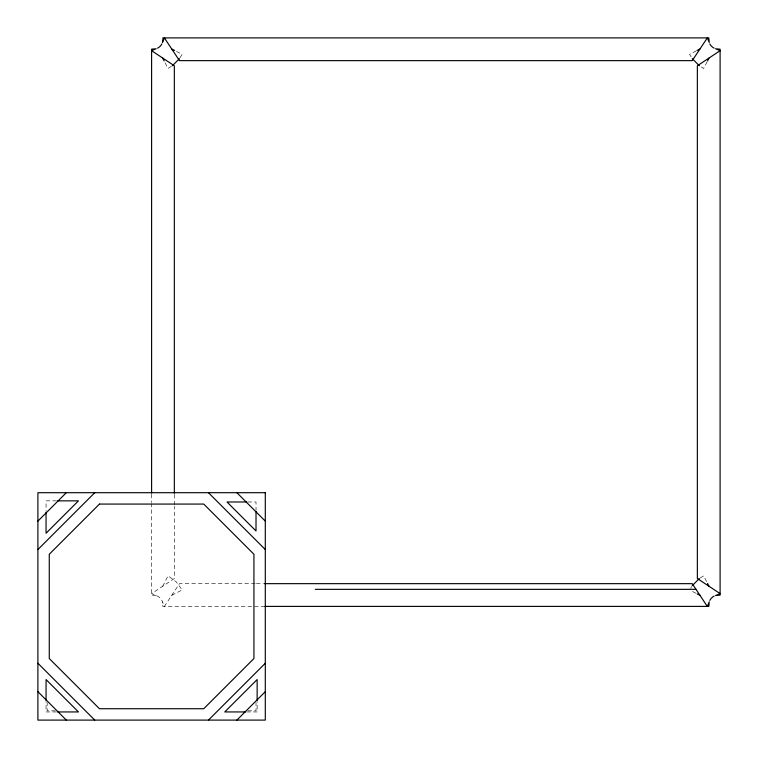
<?xml version="1.0" encoding="UTF-8"?>
<svg xmlns="http://www.w3.org/2000/svg" width="758" height="758" viewBox="0 0 758 758"><rect width="100%" height="100%" fill="white"/><g stroke="black" fill="none" stroke-linecap="round" stroke-linejoin="round"><path stroke-width="0.57" stroke-dasharray="3.79 2.84" d="M162.667 586.275L168.039 575.862L176.178 581.822L182.138 589.961L171.725 595.333M707.119 61.739L703.661 68.438L700.221 66.306M180.006 57.779L182.138 54.339L175.439 50.881M690.633 588.246L691.694 586.521M171.479 66.306L168.039 68.438L164.581 61.739M700.221 577.994L703.661 575.862L707.119 582.561M696.261 50.881L689.562 54.339L691.694 57.779M56.462 500.858L46.058 500.858L46.058 511.262M247.894 501.985L256.014 501.985L256.014 510.106M255.209 583.66L179.475 583.66L164.382 606.4L161.861 600.421A9.968 9.968 0 0 0 157.579 596.139L151.6 593.618L174.34 578.525L174.34 506.287M256.394 583.66L263.49 583.66M264.93 606.4L162.875 606.4L162.458 601.843M55.306 710.815L47.185 710.815L47.185 702.694M247.894 710.815L256.014 710.815L256.014 702.694M56.462 711.942L46.058 711.942L46.058 701.538M246.738 711.942L257.142 711.942L257.142 701.538M156.157 595.542L151.6 595.125L151.6 503.719M692.537 591.496L696.261 593.419M174.34 494.443L174.34 505.103M151.6 494.254L151.6 502.535"/><path stroke-width="1.14" d="M707.536 60.924L709.033 58.025M179.475 58.641L172.341 65.775M692.225 585.659L699.359 578.525M37.9 521.125L66.325 492.7M37.9 549.55L94.75 492.7M208.45 720.1L265.3 663.25M236.875 720.1L265.3 691.675M697.076 50.464L699.975 48.967M57.617 500.858L78.444 500.858L46.058 533.244L46.058 512.417M246.738 501.985L227.021 501.985L256.014 530.979L256.014 511.262M264.675 583.66L692.225 583.66L707.318 606.4L709.242 601.843L708.825 606.4L264.93 606.4M315.328 589.345L695.996 589.345M57.617 711.942L78.444 711.942L46.058 679.556L46.058 700.383M245.583 711.942L224.756 711.942L257.142 679.556L257.142 700.383M171.725 48.967L174.624 50.464M697.076 593.836L699.975 595.333M699.359 65.775L692.225 58.641M236.875 492.7L265.3 521.125M208.45 492.7L265.3 549.55M37.9 663.25L94.75 720.1M37.9 691.675L66.325 720.1M707.536 583.376L709.033 586.275M162.667 58.025L164.164 60.924M174.34 493.269L174.34 65.775L151.6 50.682L156.157 48.758L151.6 49.175L151.6 493.07M709.839 600.421A9.968 9.968 0 0 1 714.121 596.139M714.121 48.161A9.968 9.968 0 0 1 709.839 43.879M161.861 43.879A9.968 9.968 0 0 1 157.579 48.161M162.875 40.534L162.458 42.457L164.382 37.9L179.475 60.64L692.225 60.64L707.318 37.9L709.242 42.457L708.825 37.9L162.875 37.9L162.875 40.534M99.459 504.07L49.27 554.259L49.27 658.541L99.459 708.73L203.741 708.73L253.93 658.541L253.93 554.259L203.741 504.07L99.459 504.07M720.1 50.682L697.36 65.775L697.36 578.525L720.1 593.618L715.543 595.542L720.1 595.125L720.1 49.175L715.543 48.758L720.1 50.682M265.3 492.7L37.9 492.7L37.9 720.1L265.3 720.1L265.3 492.7"/></g></svg>
